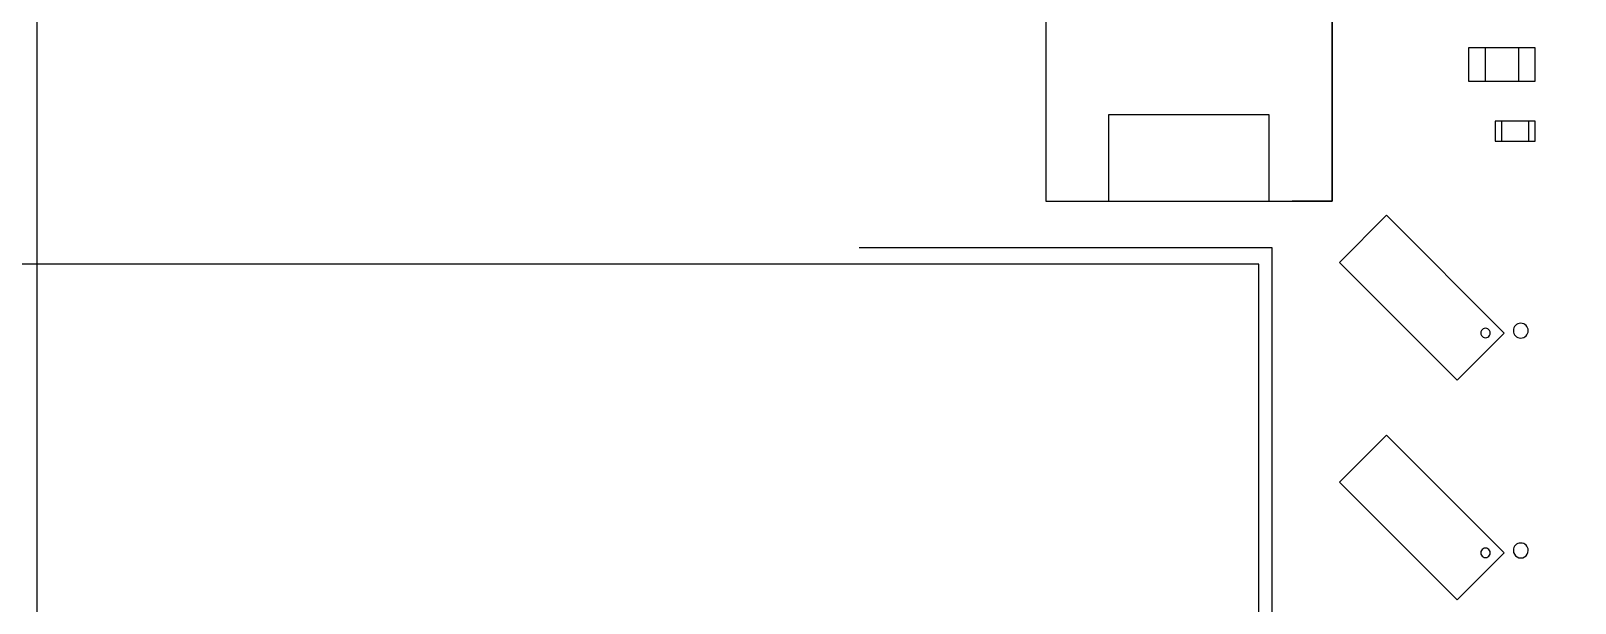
# Model space of a CAD drawing. Header units: inches. Extents: x 0.6 to 15.5, y 0.5 to 6.4.
# Drawn here: x 1.292 to 2.235, y 2.455 to 2.804 of the extents above; entities that cross this region are included whole.
import ezdxf

# ---------------------------------------------------------------- set-up
doc = ezdxf.new("R2010")
doc.units = ezdxf.units.IN
doc.header["$MEASUREMENT"] = 0
for name, color, linetype in [('BOARD_OUTLINE', 85, 'Continuous'), ('PARTS_BOTTOM', 12, 'Continuous'), ('PARTS_TOP', 111, 'Continuous'), ('SILK_TOP', 85, 'Continuous')]:
    doc.layers.add(name, color=color, linetype=linetype)

# ---------------------------------------------------------------- blocks, each defined once
blk = doc.blocks.new('Raspberry_Pi4B')
at = {"layer": 'BOARD_OUTLINE'}
blk.add_lwpolyline([(58.5, 3.5), (-20.5, 3.5, 0.414214), (-23.5, 0.5), (-23.5, -49.5, 0.414214), (-20.5, -52.5), (58.5, -52.5, 0.414214), (61.5, -49.5), (61.5, 0.5, 0.414214)], format="xyb", close=True, dxfattribs=at)
at = {"layer": 'PARTS_TOP'}
for points in [[(-8.35, -26.25), (-8.35, -33.55), (-4.05, -33.55), (-4.05, -26.25), (-8.35, -26.25)], [(-1, -31.75), (-1, -31.25), (-2, -31.25), (-2, -31.75), (-1, -31.75)], [(-1.75, -31.25), (-1.75, -31.75)], [(-1.25, -31.25), (-1.25, -31.75)], [(-7.4, -33.55), (-7.4, -32.25), (-5, -32.25), (-5, -33.55)], [(-1, -32.35), (-1.6, -32.35), (-1.6, -32.65), (-1, -32.65), (-1, -32.35)], [(-1.5, -32.65), (-1.5, -32.35)], [(-1.1, -32.35), (-1.1, -32.65)], [(-1.4626, -35.5303), (-3.2303, -33.7626), (-3.9374, -34.4697), (-2.1697, -36.2374), (-1.4626, -35.5303)], [(-26.5, -34.495), (-26.5, -50.005), (-5.15, -50.005), (-5.15, -34.495), (-26.5, -34.495)], [(-1.4626, -38.8303), (-3.2303, -37.0626), (-3.9374, -37.7697), (-2.1697, -39.5374), (-1.4626, -38.8303)]]:
    blk.add_lwpolyline(points, dxfattribs=at)
for points in [[(-1.8161, -35.5303, 1), (-1.6747, -35.5304, 1)], [(-1.8161, -38.8303, 1), (-1.6747, -38.8304, 1)]]:
    blk.add_lwpolyline(points, format="xyb", close=True, dxfattribs=at)
at = {"layer": 'SILK_TOP'}
for points in [[(-7.75, -26.25), (-8.35, -26.25), (-8.35, -33.55), (-7.75, -33.55)], [(-4.65, -26.25), (-4.05, -26.25), (-4.05, -33.55), (-4.65, -33.55)], [(-11.15, -50.25), (-4.95, -50.25), (-4.95, -34.25), (-11.15, -34.25)]]:
    blk.add_lwpolyline(points, dxfattribs=at)
for points in [[(-1.3269, -35.495, 1), (-1.1033, -35.4949, 1)], [(-1.3269, -38.795, 1), (-1.1033, -38.7949, 1)]]:
    blk.add_lwpolyline(points, format="xyb", close=True, dxfattribs=at)

msp = doc.modelspace()

# ---------------------------------------------------------------- block references
at = {"layer": 'PARTS_BOTTOM', "xscale": 0.04064798933821573, "yscale": 0.04064798933821573, "zscale": 0.04064798933821573}
msp.add_blockref('Raspberry_Pi4B', (2.25084, 4.06434), dxfattribs=at)

doc.saveas('drawing.dxf')
